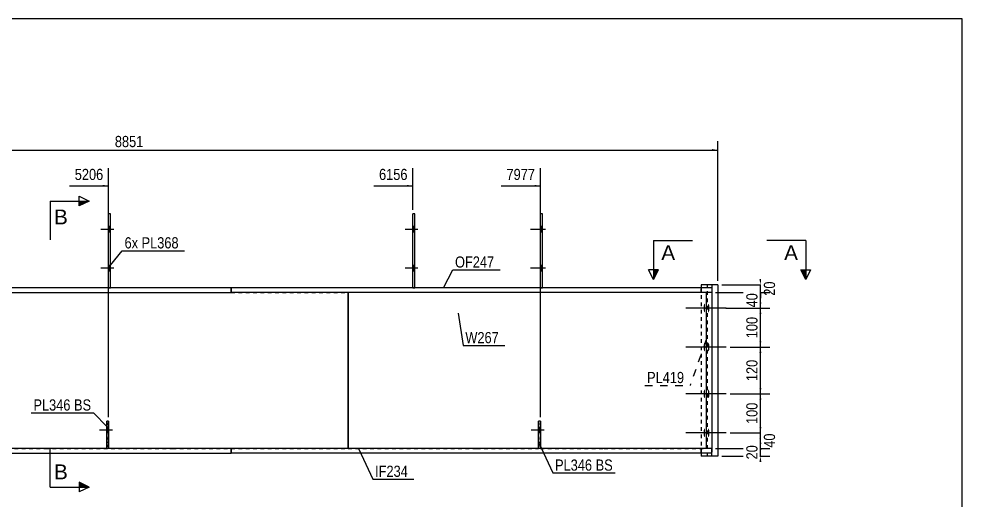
# Model space of a CAD drawing. Header units: millimetres. Extents: x -339 to 63, y -167 to 110.
# Drawn here: x -178.9 to 63, y -13.3 to 110.2 of the extents above; entities that cross this region are included whole.
import ezdxf

# ---------------------------------------------------------------- set-up
doc = ezdxf.new("R2010")
doc.units = ezdxf.units.MM
doc.linetypes.add('DXK_LINE_DOT1', pattern=[1.8814, 0.9407, -0.9407])
doc.linetypes.add('DXK_LINE_DOT2', pattern=[3.9198, 1.9599, -1.9599])
doc.styles.add('Arial', font='ARIAL.TTF', dxfattribs={"height": 0.2})
doc.styles.add('Arial Narrow', font='ARIALN.TTF', dxfattribs={"height": 0.2})

# ---------------------------------------------------------------- blocks, each defined once
blk = doc.blocks.new('Unknown-629260772-1210')
at = {"color": 5, "linetype": 'Continuous'}
for p, q in [((63.05, 110.2), (-336.95, 110.2)), ((63.05, -166.8), (63.05, 110.2))]:
    blk.add_line(p, q, dxfattribs=at)
blk = doc.blocks.new('Part-629260772-1456 - 1262')
at = {"color": 2, "linetype": 'Continuous'}
for p, q in [((-155.89, 7), (-156.39, 7)), ((-156.39, 0), (-156.39, 7)), ((-155.89, 7), (-155.89, 7)), ((-155.89, 7), (-155.89, 0))]:
    blk.add_line(p, q, dxfattribs=at)
at = {"color": 7, "linetype": 'DXK_LINE_DOT1'}
for p, q in [((-156.39, 7), (-156.39, 1.5)), ((-155.89, 1.5), (-155.89, 7)), ((-155.89, 1.5), (-156.39, 1.5)), ((-156.39, 1.5), (-156.39, 0)), ((-155.89, 0), (-155.89, 1.5)), ((-155.89, 0), (-155.89, 0))]:
    blk.add_line(p, q, dxfattribs=at)
blk = doc.blocks.new('Part-629260772-1392 - 1262')
at = {"color": 2, "linetype": 'Continuous'}
for p, q in [((-44.64, 60.2), (-45.14, 60.2)), ((-45.14, 41.2), (-45.14, 60.2)), ((-44.64, 41.2), (-44.64, 60.2))]:
    blk.add_line(p, q, dxfattribs=at)
at = {"color": 7, "linetype": 'DXK_LINE_DOT1'}
for p, q in [((-45.14, 41.2), (-45.14, 60.2)), ((-44.64, 41.2), (-44.64, 60.2)), ((-45.14, 41.2), (-44.64, 41.2))]:
    blk.add_line(p, q, dxfattribs=at)
blk = doc.blocks.new('Bolt-629260772-1399 - 1262')
at = {"linetype": 'Continuous'}
for points in [[(-77.34, 55.5), (-77.34, 56.9), (-77.84, 56.9), (-77.84, 55.5)], [(-77.34, 55.5), (-77.34, 56.9), (-77.84, 56.9), (-77.84, 55.5)], [(-77.34, 45.5), (-77.34, 46.9), (-77.84, 46.9), (-77.84, 45.5)], [(-77.34, 45.5), (-77.34, 46.9), (-77.84, 46.9), (-77.84, 45.5)]]:
    blk.add_hatch(color=3, dxfattribs=at).paths.add_polyline_path(points)
at = {"color": 3, "linetype": 'Continuous'}
for p, q in [((-76.54, 56.2), (-79.84, 56.2)), ((-76.54, 56.2), (-79.84, 56.2)), ((-77.34, 56.9), (-77.84, 56.9)), ((-77.34, 56.9), (-77.84, 56.9)), ((-77.34, 55.5), (-77.84, 55.5)), ((-77.34, 55.5), (-77.84, 55.5)), ((-76.54, 46.2), (-79.84, 46.2)), ((-76.54, 46.2), (-79.84, 46.2)), ((-77.34, 46.9), (-77.84, 46.9)), ((-77.34, 46.9), (-77.84, 46.9)), ((-77.34, 45.5), (-77.84, 45.5)), ((-77.34, 45.5), (-77.84, 45.5))]:
    blk.add_line(p, q, dxfattribs=at)
blk = doc.blocks.new('Part-629260772-1335 - 1262')
at = {"color": 7, "linetype": 'DXK_LINE_DOT1'}
for p, q in [((-299.69, 40), (-299.69, 0)), ((-299.69, 40), (-269.69, 40)), ((-269.59, 40), (-237.34, 40)), ((-237.24, 40), (-204.64, 40)), ((-204.54, 40), (-172.29, 40)), ((-172.19, 40), (-139.59, 40)), ((-139.49, 40), (-94.49, 40)), ((-299.69, 0), (-269.69, 0)), ((-269.59, 0), (-237.34, 0)), ((-237.24, 0), (-204.64, 0)), ((-204.54, 0), (-172.29, 0)), ((-172.19, 0), (-139.59, 0)), ((-139.49, 0), (-94.49, 0))]:
    blk.add_line(p, q, dxfattribs=at)
at = {"color": 2, "linetype": 'Continuous'}
blk.add_line((-94.49, 40), (-94.49, 0), dxfattribs=at)
blk = doc.blocks.new('Part-629260772-1287 - 1262')
at = {"color": 2, "linetype": 'Continuous'}
for p, q in [((-77.34, 60.2), (-77.84, 60.2)), ((-77.84, 41.2), (-77.84, 60.2)), ((-77.34, 41.2), (-77.34, 60.2))]:
    blk.add_line(p, q, dxfattribs=at)
at = {"color": 7, "linetype": 'DXK_LINE_DOT1'}
for p, q in [((-77.84, 41.2), (-77.84, 60.2)), ((-77.34, 41.2), (-77.34, 60.2)), ((-77.84, 41.2), (-77.34, 41.2))]:
    blk.add_line(p, q, dxfattribs=at)
blk = doc.blocks.new('Part-629260772-1613 - 1262')
at = {"color": 2, "linetype": 'Continuous'}
for p, q in [((-61.54, 41.2), (-124.49, 41.2)), ((-124.49, 40), (-124.49, 41.2)), ((-28.84, 41.2), (-61.44, 41.2)), ((-1.18, 41.2), (-28.74, 41.2)), ((-1.18, 41.2), (-1.18, 40)), ((-61.54, 40), (-124.49, 40)), ((-28.84, 40), (-61.44, 40)), ((-1.18, 40), (-28.74, 40))]:
    blk.add_line(p, q, dxfattribs=at)
at = {"color": 7, "linetype": 'DXK_LINE_DOT1'}
for p, q in [((-124.49, 41.2), (-124.49, 40)), ((-3.87, 40), (-3.87, 41.2))]:
    blk.add_line(p, q, dxfattribs=at)
blk = doc.blocks.new('Bolt-629260772-1341 - 1262')
at = {"linetype": 'Continuous'}
blk.add_hatch(color=3, dxfattribs=at).paths.add_polyline_path([(-45.14, 4), (-45.14, 5.4), (-45.64, 5.4), (-45.64, 4)])
at = {"color": 3, "linetype": 'Continuous'}
for p, q in [((-45.14, 5.4), (-45.64, 5.4)), ((-44.19, 4.7), (-47.49, 4.7)), ((-45.14, 4), (-45.64, 4))]:
    blk.add_line(p, q, dxfattribs=at)
blk = doc.blocks.new('Bolt-629260772-1342 - 1262')
at = {"color": 3, "linetype": 'DXK_LINE_DOT2'}
for p, q in [((-45.14, 5.4), (-45.64, 5.4)), ((-44.19, 4.7), (-47.49, 4.7)), ((-45.14, 4), (-45.64, 4))]:
    blk.add_line(p, q, dxfattribs=at)
blk = doc.blocks.new('Bolt-629260772-1407 - 1262')
at = {"linetype": 'Continuous'}
for points in [[(-2.86, 36), (-2.87, 35.77), (-2.88, 35.55), (-2.9, 35.35), (-2.93, 35.18), (-2.96, 35.05), (-3, 34.95), (-3.04, 34.91), (-3.08, 34.91), (-3.12, 34.95), (-3.16, 35.05), (-3.19, 35.18), (-3.22, 35.35), (-3.24, 35.55), (-3.25, 35.77), (-3.26, 36), (-3.25, 36.23), (-3.24, 36.45), (-3.22, 36.65), (-3.19, 36.82), (-3.16, 36.95), (-3.12, 37.05), (-3.08, 37.09), (-3.04, 37.09), (-3, 37.05), (-2.96, 36.95), (-2.93, 36.82), (-2.9, 36.65), (-2.88, 36.45), (-2.87, 36.23)], [(-1.8, 36), (-1.8, 35.77), (-1.81, 35.55), (-1.83, 35.35), (-1.86, 35.18), (-1.89, 35.05), (-1.93, 34.95), (-1.97, 34.91), (-2.01, 34.91), (-2.05, 34.95), (-2.09, 35.05), (-2.12, 35.18), (-2.15, 35.35), (-2.17, 35.55), (-2.18, 35.77), (-2.19, 36), (-2.18, 36.23), (-2.17, 36.45), (-2.15, 36.65), (-2.12, 36.82), (-2.09, 36.95), (-2.05, 37.05), (-2.01, 37.09), (-1.97, 37.09), (-1.93, 37.05), (-1.89, 36.95), (-1.86, 36.82), (-1.83, 36.65), (-1.81, 36.45), (-1.8, 36.23)], [(-2.86, 26), (-2.87, 25.77), (-2.88, 25.55), (-2.9, 25.35), (-2.93, 25.18), (-2.96, 25.05), (-3, 24.95), (-3.04, 24.91), (-3.08, 24.91), (-3.12, 24.95), (-3.16, 25.05), (-3.19, 25.18), (-3.22, 25.35), (-3.24, 25.55), (-3.25, 25.77), (-3.26, 26), (-3.25, 26.23), (-3.24, 26.45), (-3.22, 26.65), (-3.19, 26.82), (-3.16, 26.95), (-3.12, 27.05), (-3.08, 27.09), (-3.04, 27.09), (-3, 27.05), (-2.96, 26.95), (-2.93, 26.82), (-2.9, 26.65), (-2.88, 26.45), (-2.87, 26.23)], [(-1.8, 26), (-1.8, 25.77), (-1.81, 25.55), (-1.83, 25.35), (-1.86, 25.18), (-1.89, 25.05), (-1.93, 24.95), (-1.97, 24.91), (-2.01, 24.91), (-2.05, 24.95), (-2.09, 25.05), (-2.12, 25.18), (-2.15, 25.35), (-2.17, 25.55), (-2.18, 25.77), (-2.19, 26), (-2.18, 26.23), (-2.17, 26.45), (-2.15, 26.65), (-2.12, 26.82), (-2.09, 26.95), (-2.05, 27.05), (-2.01, 27.09), (-1.97, 27.09), (-1.93, 27.05), (-1.89, 26.95), (-1.86, 26.82), (-1.83, 26.65), (-1.81, 26.45), (-1.8, 26.23)], [(-2.86, 14), (-2.87, 13.77), (-2.88, 13.55), (-2.9, 13.35), (-2.93, 13.18), (-2.96, 13.05), (-3, 12.95), (-3.04, 12.91), (-3.08, 12.91), (-3.12, 12.95), (-3.16, 13.05), (-3.19, 13.18), (-3.22, 13.35), (-3.24, 13.55), (-3.25, 13.77), (-3.26, 14), (-3.25, 14.23), (-3.24, 14.45), (-3.22, 14.65), (-3.19, 14.82), (-3.16, 14.95), (-3.12, 15.05), (-3.08, 15.09), (-3.04, 15.09), (-3, 15.05), (-2.96, 14.95), (-2.93, 14.82), (-2.9, 14.65), (-2.88, 14.45), (-2.87, 14.23)], [(-1.8, 14), (-1.8, 13.77), (-1.81, 13.55), (-1.83, 13.35), (-1.86, 13.18), (-1.89, 13.05), (-1.93, 12.95), (-1.97, 12.91), (-2.01, 12.91), (-2.05, 12.95), (-2.09, 13.05), (-2.12, 13.18), (-2.15, 13.35), (-2.17, 13.55), (-2.18, 13.77), (-2.19, 14), (-2.18, 14.23), (-2.17, 14.45), (-2.15, 14.65), (-2.12, 14.82), (-2.09, 14.95), (-2.05, 15.05), (-2.01, 15.09), (-1.97, 15.09), (-1.93, 15.05), (-1.89, 14.95), (-1.86, 14.82), (-1.83, 14.65), (-1.81, 14.45), (-1.8, 14.23)], [(-2.86, 4), (-2.87, 3.77), (-2.88, 3.55), (-2.9, 3.35), (-2.93, 3.18), (-2.96, 3.05), (-3, 2.95), (-3.04, 2.91), (-3.08, 2.91), (-3.12, 2.95), (-3.16, 3.05), (-3.19, 3.18), (-3.22, 3.35), (-3.24, 3.55), (-3.25, 3.77), (-3.26, 4), (-3.25, 4.23), (-3.24, 4.45), (-3.22, 4.65), (-3.19, 4.82), (-3.16, 4.95), (-3.12, 5.05), (-3.08, 5.09), (-3.04, 5.09), (-3, 5.05), (-2.96, 4.95), (-2.93, 4.82), (-2.9, 4.65), (-2.88, 4.45), (-2.87, 4.23)], [(-1.8, 4), (-1.8, 3.77), (-1.81, 3.55), (-1.83, 3.35), (-1.86, 3.18), (-1.89, 3.05), (-1.93, 2.95), (-1.97, 2.91), (-2.01, 2.91), (-2.05, 2.95), (-2.09, 3.05), (-2.12, 3.18), (-2.15, 3.35), (-2.17, 3.55), (-2.18, 3.77), (-2.19, 4), (-2.18, 4.23), (-2.17, 4.45), (-2.15, 4.65), (-2.12, 4.82), (-2.09, 4.95), (-2.05, 5.05), (-2.01, 5.09), (-1.97, 5.09), (-1.93, 5.05), (-1.89, 4.95), (-1.86, 4.82), (-1.83, 4.65), (-1.81, 4.45), (-1.8, 4.23)]]:
    blk.add_hatch(color=3, dxfattribs=at).paths.add_polyline_path(points)
at = {"color": 3, "linetype": 'Continuous'}
for p, q in [((1.45, 36), (-7.83, 36)), ((2.52, 36), (-6.76, 36)), ((1.45, 26), (-7.83, 26)), ((2.52, 26), (-6.76, 26)), ((1.45, 14), (-7.83, 14)), ((2.52, 14), (-6.76, 14)), ((1.45, 4), (-7.83, 4)), ((2.52, 4), (-6.76, 4))]:
    blk.add_line(p, q, dxfattribs=at)
blk = doc.blocks.new('Bolt-629260772-1343 - 1262')
at = {"linetype": 'Continuous'}
for points in [[(-44.64, 55.5), (-44.64, 56.9), (-45.14, 56.9), (-45.14, 55.5)], [(-44.64, 55.5), (-44.64, 56.9), (-45.14, 56.9), (-45.14, 55.5)], [(-44.64, 45.5), (-44.64, 46.9), (-45.14, 46.9), (-45.14, 45.5)], [(-44.64, 45.5), (-44.64, 46.9), (-45.14, 46.9), (-45.14, 45.5)]]:
    blk.add_hatch(color=3, dxfattribs=at).paths.add_polyline_path(points)
at = {"color": 3, "linetype": 'Continuous'}
for p, q in [((-43.84, 56.2), (-47.64, 56.2)), ((-43.84, 56.2), (-47.64, 56.2)), ((-44.64, 56.9), (-45.14, 56.9)), ((-44.64, 56.9), (-45.14, 56.9)), ((-44.64, 55.5), (-45.14, 55.5)), ((-44.64, 55.5), (-45.14, 55.5)), ((-43.84, 46.2), (-47.64, 46.2)), ((-43.84, 46.2), (-47.64, 46.2)), ((-44.64, 46.9), (-45.14, 46.9)), ((-44.64, 46.9), (-45.14, 46.9)), ((-44.64, 45.5), (-45.14, 45.5)), ((-44.64, 45.5), (-45.14, 45.5))]:
    blk.add_line(p, q, dxfattribs=at)
blk = doc.blocks.new('Part-629260772-1429 - 1262')
at = {"color": 2, "linetype": 'Continuous'}
for p, q in [((-124.49, 0), (-124.49, -1.2)), ((-61.54, 0), (-124.49, 0)), ((-28.84, 0), (-61.44, 0)), ((-1.18, 0), (-28.74, 0)), ((-1.18, -1.2), (-1.18, 0)), ((-61.54, -1.2), (-124.49, -1.2)), ((-28.84, -1.2), (-61.44, -1.2)), ((-1.18, -1.2), (-28.74, -1.2))]:
    blk.add_line(p, q, dxfattribs=at)
at = {"color": 7, "linetype": 'DXK_LINE_DOT1'}
for p, q in [((-124.49, -1.2), (-124.49, 0)), ((-3.87, -1.2), (-3.87, 0))]:
    blk.add_line(p, q, dxfattribs=at)
blk = doc.blocks.new('Part-629260772-1365 - 1262')
at = {"color": 2, "linetype": 'Continuous'}
for p, q in [((-45.14, 7), (-45.64, 7)), ((-45.64, 0), (-45.64, 7)), ((-45.14, 7), (-45.14, 7)), ((-45.14, 7), (-45.14, 0))]:
    blk.add_line(p, q, dxfattribs=at)
at = {"color": 7, "linetype": 'DXK_LINE_DOT1'}
for p, q in [((-45.64, 7), (-45.64, 1.5)), ((-45.14, 1.5), (-45.14, 7)), ((-45.14, 1.5), (-45.64, 1.5)), ((-45.64, 1.5), (-45.64, 0)), ((-45.14, 0), (-45.64, 0)), ((-45.14, 0), (-45.14, 1.5)), ((-45.14, 0), (-45.14, 0))]:
    blk.add_line(p, q, dxfattribs=at)
blk = doc.blocks.new('Part-629260772-1387 - 1262')
at = {"color": 7, "linetype": 'DXK_LINE_DOT1'}
for p, q in [((-45.14, 7), (-45.64, 7)), ((-45.64, 7), (-45.64, 0)), ((-45.64, 1.5), (-45.64, 7)), ((-45.14, 0), (-45.14, 7)), ((-45.14, 7), (-45.14, 7)), ((-45.14, 7), (-45.14, 1.5)), ((-45.64, 0), (-45.64, 1.5)), ((-45.64, 0), (-45.64, 0)), ((-45.14, 1.5), (-45.14, 0)), ((-45.14, 0), (-45.14, 0))]:
    blk.add_line(p, q, dxfattribs=at)
blk = doc.blocks.new('Part-629260772-1525 - 1262')
at = {"color": 2, "linetype": 'Continuous'}
for p, q in [((0.4, 42), (-3.86, 42)), ((-3.86, 42), (-3.86, 41.2)), ((-1.19, 42), (-1.19, 41.2)), ((0.4, 42), (0.4, -2)), ((-1.19, 40), (-1.19, 0)), ((-3.86, -1.2), (-3.86, -2)), ((0.4, -2), (-3.86, -2)), ((-1.19, -2), (-1.19, -1.2))]:
    blk.add_line(p, q, dxfattribs=at)
at = {"color": 7, "linetype": 'DXK_LINE_DOT1'}
for p, q in [((-3.86, 41.2), (-3.86, -1.2)), ((-2.27, -2), (-2.27, 42)), ((-1.19, 41.2), (-1.19, 40)), ((-1.19, 0), (-1.19, -1.2))]:
    blk.add_line(p, q, dxfattribs=at)
blk = doc.blocks.new('Part-629260772-1461 - 1262')
at = {"color": 7, "linetype": 'DXK_LINE_DOT1'}
for p, q in [((-155.89, 7), (-156.39, 7)), ((-156.39, 7), (-156.39, 0)), ((-156.39, 1.5), (-156.39, 7)), ((-155.89, 0), (-155.89, 7)), ((-155.89, 7), (-155.89, 7)), ((-155.89, 7), (-155.89, 1.5)), ((-156.39, 0), (-156.39, 1.5)), ((-155.89, 1.5), (-155.89, 0)), ((-155.89, 0), (-155.89, 0))]:
    blk.add_line(p, q, dxfattribs=at)
blk = doc.blocks.new('Bolt-629260772-1400 - 1262')
at = {"linetype": 'Continuous'}
blk.add_hatch(color=3, dxfattribs=at).paths.add_polyline_path([(-155.89, 4), (-155.89, 5.4), (-156.39, 5.4), (-156.39, 4)])
at = {"color": 3, "linetype": 'Continuous'}
for p, q in [((-155.89, 5.4), (-156.39, 5.4)), ((-154.94, 4.7), (-158.24, 4.7)), ((-155.89, 4), (-156.39, 4))]:
    blk.add_line(p, q, dxfattribs=at)
blk = doc.blocks.new('Bolt-629260772-1401 - 1262')
at = {"color": 3, "linetype": 'DXK_LINE_DOT2'}
for p, q in [((-155.89, 5.4), (-156.39, 5.4)), ((-154.94, 4.7), (-158.24, 4.7)), ((-155.89, 4), (-156.39, 4))]:
    blk.add_line(p, q, dxfattribs=at)
blk = doc.blocks.new('Part-629260772-1466 - 1262')
at = {"color": 2, "linetype": 'Continuous'}
for p, q in [((-155.39, 60.2), (-155.89, 60.2)), ((-155.89, 41.2), (-155.89, 60.2)), ((-155.39, 41.2), (-155.39, 60.2))]:
    blk.add_line(p, q, dxfattribs=at)
at = {"color": 7, "linetype": 'DXK_LINE_DOT1'}
for p, q in [((-155.89, 41.2), (-155.89, 60.2)), ((-155.39, 41.2), (-155.39, 60.2)), ((-155.89, 41.2), (-155.39, 41.2))]:
    blk.add_line(p, q, dxfattribs=at)
blk = doc.blocks.new('Bolt-629260772-1402 - 1262')
at = {"linetype": 'Continuous'}
for points in [[(-155.39, 55.5), (-155.39, 56.9), (-155.89, 56.9), (-155.89, 55.5)], [(-155.39, 55.5), (-155.39, 56.9), (-155.89, 56.9), (-155.89, 55.5)], [(-155.39, 45.5), (-155.39, 46.9), (-155.89, 46.9), (-155.89, 45.5)], [(-155.39, 45.5), (-155.39, 46.9), (-155.89, 46.9), (-155.89, 45.5)]]:
    blk.add_hatch(color=3, dxfattribs=at).paths.add_polyline_path(points)
at = {"color": 3, "linetype": 'Continuous'}
for p, q in [((-154.59, 56.2), (-157.89, 56.2)), ((-154.59, 56.2), (-157.89, 56.2)), ((-155.39, 56.9), (-155.89, 56.9)), ((-155.39, 56.9), (-155.89, 56.9)), ((-155.39, 55.5), (-155.89, 55.5)), ((-155.39, 55.5), (-155.89, 55.5)), ((-154.59, 46.2), (-157.89, 46.2)), ((-154.59, 46.2), (-157.89, 46.2)), ((-155.39, 46.9), (-155.89, 46.9)), ((-155.39, 46.9), (-155.89, 46.9)), ((-155.39, 45.5), (-155.89, 45.5)), ((-155.39, 45.5), (-155.89, 45.5))]:
    blk.add_line(p, q, dxfattribs=at)
blk = doc.blocks.new('Part-629260772-1547 - 1262')
at = {"color": 2, "linetype": 'Continuous'}
for p, q in [((-94.49, 0), (-94.49, 40)), ((-2.5, 0), (-2.5, 40))]:
    blk.add_line(p, q, dxfattribs=at)
at = {"color": 7, "linetype": 'DXK_LINE_DOT1'}
for p, q in [((-61.54, 40), (-94.49, 40)), ((-28.84, 40), (-61.44, 40)), ((-2.5, 40), (-28.74, 40)), ((-2.55, 0), (-2.55, 40)), ((-94.49, 0), (-61.54, 0)), ((-61.44, 0), (-45.64, 0)), ((-45.14, 0), (-28.84, 0)), ((-28.74, 0), (-2.5, 0))]:
    blk.add_line(p, q, dxfattribs=at)
blk = doc.blocks.new('Part-629260772-1569 - 1262')
at = {"color": 2, "linetype": 'Continuous'}
for p, q in [((-269.69, 0), (-299.69, 0)), ((-237.34, 0), (-269.59, 0)), ((-204.64, 0), (-237.24, 0)), ((-172.29, 0), (-204.54, 0)), ((-139.59, 0), (-172.19, 0)), ((-124.49, 0), (-139.49, 0)), ((-124.49, -1.2), (-124.49, 0)), ((-299.69, -1.2), (-269.69, -1.2)), ((-269.59, -1.2), (-237.34, -1.2)), ((-237.24, -1.2), (-204.64, -1.2)), ((-204.54, -1.2), (-172.29, -1.2)), ((-172.19, -1.2), (-139.59, -1.2)), ((-139.49, -1.2), (-124.49, -1.2))]:
    blk.add_line(p, q, dxfattribs=at)
at = {"color": 7, "linetype": 'DXK_LINE_DOT1'}
blk.add_line((-299.69, 0), (-299.69, -1.2), dxfattribs=at)
blk = doc.blocks.new('Part-629260772-1635 - 1262')
at = {"color": 2, "linetype": 'Continuous'}
for p, q in [((-269.69, 41.2), (-299.69, 41.2)), ((-237.34, 41.2), (-269.59, 41.2)), ((-204.64, 41.2), (-237.24, 41.2)), ((-172.29, 41.2), (-204.54, 41.2)), ((-139.59, 41.2), (-172.19, 41.2)), ((-124.49, 41.2), (-139.49, 41.2)), ((-124.49, 40), (-124.49, 41.2)), ((-299.69, 40), (-269.69, 40)), ((-269.59, 40), (-237.34, 40)), ((-237.24, 40), (-204.64, 40)), ((-204.54, 40), (-172.29, 40)), ((-172.19, 40), (-139.59, 40)), ((-139.49, 40), (-124.49, 40))]:
    blk.add_line(p, q, dxfattribs=at)
at = {"color": 7, "linetype": 'DXK_LINE_DOT1'}
blk.add_line((-299.69, 41.2), (-299.69, 40), dxfattribs=at)
blk = doc.blocks.new('StraightDimension-629260772-1798 - 1262')
at = {"linetype": 'Continuous'}
blk.add_hatch(color=7, dxfattribs=at).paths.add_polyline_path([(-157.39, 67.61), (-155.89, 67.36), (-157.39, 67.11)])
at = {"color": 7, "linetype": 'Continuous'}
for p, q in [((-155.89, 8), (-155.89, 71.86)), ((-165.95, 67.36), (-155.89, 67.36))]:
    blk.add_line(p, q, dxfattribs=at)
at = {"color": 0}
blk.add_wipeout([(-156.67, 68.26), (-156.67, 72.46), (-165.18, 72.46), (-165.18, 68.26)], dxfattribs=at)
at = {"color": 3, "style": 'Arial Narrow'}
blk.add_text('5206', height=2.863, dxfattribs=at).set_placement((-164.58, 68.86))
blk = doc.blocks.new('StraightDimension-629260772-1768 - 1262')
at = {"linetype": 'Continuous'}
blk.add_hatch(color=7, dxfattribs=at).paths.add_polyline_path([(-46.64, 67.61), (-45.14, 67.36), (-46.64, 67.11)])
at = {"color": 7, "linetype": 'Continuous'}
for p, q in [((-45.14, 8), (-45.14, 71.86)), ((-55.2, 67.36), (-45.14, 67.36))]:
    blk.add_line(p, q, dxfattribs=at)
at = {"color": 0}
blk.add_wipeout([(-45.92, 68.26), (-45.92, 72.46), (-54.43, 72.46), (-54.43, 68.26)], dxfattribs=at)
at = {"color": 3, "style": 'Arial Narrow'}
blk.add_text('7977', height=2.863, dxfattribs=at).set_placement((-53.83, 68.86))
blk = doc.blocks.new('StraightDimension-629260772-1746 - 1262')
at = {"linetype": 'Continuous'}
blk.add_hatch(color=7, dxfattribs=at).paths.add_polyline_path([(-1.1, 76.8), (0.4, 76.55), (-1.1, 76.3)])
at = {"color": 7, "linetype": 'Continuous'}
for p, q in [((0.4, 43), (0.4, 78.8)), ((-301.69, 76.55), (0.4, 76.55))]:
    blk.add_line(p, q, dxfattribs=at)
at = {"color": 0}
blk.add_wipeout([(-146.39, 76.7), (-146.39, 80.9), (-154.9, 80.9), (-154.9, 76.7)], dxfattribs=at)
at = {"color": 3, "style": 'Arial Narrow'}
blk.add_text('8851', height=2.863, dxfattribs=at).set_placement((-154.3, 77.3))
blk = doc.blocks.new('StraightDimension-629260772-1785 - 1262')
at = {"linetype": 'Continuous'}
blk.add_hatch(color=7, dxfattribs=at).paths.add_polyline_path([(-79.34, 67.61), (-77.84, 67.36), (-79.34, 67.11)])
at = {"color": 7, "linetype": 'Continuous'}
for p, q in [((-77.84, 61.2), (-77.84, 71.86)), ((-87.9, 67.36), (-77.84, 67.36))]:
    blk.add_line(p, q, dxfattribs=at)
at = {"color": 0}
blk.add_wipeout([(-78.62, 68.26), (-78.62, 72.46), (-87.13, 72.46), (-87.13, 68.26)], dxfattribs=at)
at = {"color": 3, "style": 'Arial Narrow'}
blk.add_text('6156', height=2.863, dxfattribs=at).set_placement((-86.53, 68.86))
blk = doc.blocks.new('StraightDimension-629260772-3398 - 1262')
at = {"linetype": 'Continuous'}
for points in [[(11.55, 43.5), (11.3, 42), (11.05, 43.5)], [(11.05, 38.5), (11.3, 40), (11.55, 38.5)]]:
    blk.add_hatch(color=7, dxfattribs=at).paths.add_polyline_path(points)
at = {"color": 7, "linetype": 'Continuous'}
for p, q in [((1.4, 42), (13.55, 42)), ((11.3, 40), (11.3, 42)), ((-0.19, 40), (13.55, 40))]:
    blk.add_line(p, q, dxfattribs=at)
at = {"color": 0}
blk.add_wipeout([(15.65, 43.43), (11.45, 43.43), (11.45, 38.57), (15.65, 38.57)], dxfattribs=at)
at = {"color": 3, "style": 'Arial Narrow'}
blk.add_text('20', height=2.863, rotation=90.0002, dxfattribs=at).set_placement((15.05, 39.17))
blk = doc.blocks.new('StraightDimension-629260772-3399 - 1262')
at = {"linetype": 'Continuous'}
for points in [[(11.05, 38.5), (11.3, 40), (11.55, 38.5)], [(11.55, 37.5), (11.3, 36), (11.05, 37.5)]]:
    blk.add_hatch(color=7, dxfattribs=at).paths.add_polyline_path(points)
at = {"color": 7, "linetype": 'Continuous'}
for p, q in [((-0.19, 40), (13.7, 40)), ((11.3, 36), (11.3, 40)), ((2.45, 36), (13.7, 36))]:
    blk.add_line(p, q, dxfattribs=at)
at = {"color": 0}
blk.add_wipeout([(11.15, 40.43), (6.95, 40.43), (6.95, 35.57), (11.15, 35.57)], dxfattribs=at)
at = {"color": 3, "style": 'Arial Narrow'}
blk.add_text('40', height=2.863, rotation=90.0002, dxfattribs=at).set_placement((10.55, 36.17))
blk = doc.blocks.new('StraightDimension-629260772-3400 - 1262')
at = {"linetype": 'Continuous'}
for points in [[(11.05, 34.5), (11.3, 36), (11.55, 34.5)], [(11.55, 27.5), (11.3, 26), (11.05, 27.5)]]:
    blk.add_hatch(color=7, dxfattribs=at).paths.add_polyline_path(points)
at = {"color": 7, "linetype": 'Continuous'}
for p, q in [((2.45, 36), (13.7, 36)), ((11.3, 26), (11.3, 36)), ((3.51, 26), (13.7, 26))]:
    blk.add_line(p, q, dxfattribs=at)
at = {"color": 0}
blk.add_wipeout([(11.15, 34.34), (6.95, 34.34), (6.95, 27.66), (11.15, 27.66)], dxfattribs=at)
at = {"color": 3, "style": 'Arial Narrow'}
blk.add_text('100', height=2.863, rotation=90.0002, dxfattribs=at).set_placement((10.55, 28.26))
blk = doc.blocks.new('StraightDimension-629260772-3401 - 1262')
at = {"linetype": 'Continuous'}
for points in [[(11.05, 24.5), (11.3, 26), (11.55, 24.5)], [(11.55, 15.5), (11.3, 14), (11.05, 15.5)]]:
    blk.add_hatch(color=7, dxfattribs=at).paths.add_polyline_path(points)
at = {"color": 7, "linetype": 'Continuous'}
for p, q in [((3.51, 26), (13.7, 26)), ((11.3, 14), (11.3, 26)), ((3.51, 14), (13.7, 14))]:
    blk.add_line(p, q, dxfattribs=at)
at = {"color": 0}
blk.add_wipeout([(11.15, 23.34), (6.95, 23.34), (6.95, 16.66), (11.15, 16.66)], dxfattribs=at)
at = {"color": 3, "style": 'Arial Narrow'}
blk.add_text('120', height=2.863, rotation=90.0002, dxfattribs=at).set_placement((10.55, 17.26))
blk = doc.blocks.new('StraightDimension-629260772-3402 - 1262')
at = {"linetype": 'Continuous'}
for points in [[(11.05, 12.5), (11.3, 14), (11.55, 12.5)], [(11.55, 5.5), (11.3, 4), (11.05, 5.5)]]:
    blk.add_hatch(color=7, dxfattribs=at).paths.add_polyline_path(points)
at = {"color": 7, "linetype": 'Continuous'}
for p, q in [((3.51, 14), (13.7, 14)), ((11.3, 4), (11.3, 14)), ((3.51, 4), (13.7, 4))]:
    blk.add_line(p, q, dxfattribs=at)
at = {"color": 0}
blk.add_wipeout([(11.15, 12.34), (6.95, 12.34), (6.95, 5.66), (11.15, 5.66)], dxfattribs=at)
at = {"color": 3, "style": 'Arial Narrow'}
blk.add_text('100', height=2.863, rotation=90.0002, dxfattribs=at).set_placement((10.55, 6.26))
blk = doc.blocks.new('StraightDimension-629260772-3403 - 1262')
at = {"linetype": 'Continuous'}
for points in [[(11.05, 2.5), (11.3, 4), (11.55, 2.5)], [(11.55, 1.5), (11.3, 0), (11.05, 1.5)]]:
    blk.add_hatch(color=7, dxfattribs=at).paths.add_polyline_path(points)
at = {"color": 7, "linetype": 'Continuous'}
for p, q in [((3.51, 4), (13.55, 4)), ((11.3, 0), (11.3, 4)), ((-0.18, 0), (13.55, 0))]:
    blk.add_line(p, q, dxfattribs=at)
at = {"color": 0}
blk.add_wipeout([(15.65, 4.43), (11.45, 4.43), (11.45, -0.43), (15.65, -0.43)], dxfattribs=at)
at = {"color": 3, "style": 'Arial Narrow'}
blk.add_text('40', height=2.863, rotation=90.0002, dxfattribs=at).set_placement((15.05, 0.17))
blk = doc.blocks.new('StraightDimension-629260772-3404 - 1262')
at = {"linetype": 'Continuous'}
for points in [[(11.55, 1.5), (11.3, 0), (11.05, 1.5)], [(11.05, -3.5), (11.3, -2), (11.55, -3.5)]]:
    blk.add_hatch(color=7, dxfattribs=at).paths.add_polyline_path(points)
at = {"color": 7, "linetype": 'Continuous'}
for p, q in [((-0.18, 0), (13.7, 0)), ((11.3, -2), (11.3, 0)), ((1.4, -2), (13.7, -2))]:
    blk.add_line(p, q, dxfattribs=at)
at = {"color": 0}
blk.add_wipeout([(11.15, 1.43), (6.95, 1.43), (6.95, -3.43), (11.15, -3.43)], dxfattribs=at)
at = {"color": 3, "style": 'Arial Narrow'}
blk.add_text('20', height=2.863, rotation=90.0002, dxfattribs=at).set_placement((10.55, -2.83))
blk = doc.blocks.new('SectionMark-629260772-1849 - 1262')
at = {"linetype": 'Continuous'}
for points in [[(-16.13, 45.8), (-14.88, 45.8), (-16.13, 43.3)], [(21.69, 45.8), (22.94, 45.8), (22.94, 43.3)]]:
    blk.add_hatch(color=30, dxfattribs=at).paths.add_polyline_path(points)
at = {"color": 30, "linetype": 'Continuous'}
for p, q in [((-16.13, 53.3), (-16.13, 43.3)), ((22.94, 53.3), (22.94, 43.3)), ((-16.13, 43.3), (-17.38, 45.8)), ((-14.88, 45.8), (-17.38, 45.8)), ((-16.13, 43.3), (-14.88, 45.8)), ((21.69, 45.8), (24.19, 45.8)), ((22.94, 43.3), (21.69, 45.8)), ((24.19, 45.8), (22.94, 43.3))]:
    blk.add_line(p, q, dxfattribs=at)
at = {"color": 0, "linetype": 'Continuous'}
for points in [[(-10.58, 48.3), (-10.58, 52.3), (-14.13, 52.3), (-14.13, 48.3)], [(20.94, 48.3), (20.94, 52.3), (17.38, 52.3), (17.38, 48.3)]]:
    blk.add_wipeout(points, dxfattribs=at)
at = {"color": 30, "linetype": 'Continuous'}
for p, q in [((-16.13, 53.3), (-6.13, 53.3)), ((22.94, 53.3), (12.94, 53.3))]:
    blk.add_line(p, q, dxfattribs=at)
at = {"color": 96, "linetype": 'Continuous', "style": 'Arial'}
for p in [(-14.13, 48.3), (17.38, 48.3)]:
    blk.add_text('A', height=3.82, dxfattribs=at).set_placement(p)
blk = doc.blocks.new('MarkSet-629260772-1926 - 1262')
at = {"color": 0}
blk.add_wipeout([(-31.87, -5.71), (-31.87, -2.71), (-41.38, -2.71), (-41.38, -5.71)], dxfattribs=at)
blk.add_wipeout([(-31.87, -5.71), (-31.87, -2.71), (-41.38, -2.71), (-41.38, -5.71)], dxfattribs=at)
at = {"color": 7, "linetype": 'Continuous'}
blk.add_line((-45.51, 1.43), (-41.98, -6.31), dxfattribs=at)
at = {"color": 0}
blk.add_wipeout([(-26.59, -5.71), (-26.59, -2.71), (-30.97, -2.71), (-30.97, -5.71)], dxfattribs=at)
blk.add_wipeout([(-26.59, -5.71), (-26.59, -2.71), (-30.97, -2.71), (-30.97, -5.71)], dxfattribs=at)
at = {"color": 7, "linetype": 'Continuous'}
blk.add_line((-41.98, -6.31), (-25.99, -6.31), dxfattribs=at)
at = {"color": 3, "style": 'Arial Narrow'}
for s, p in [('PL346', (-41.38, -5.71)), ('BS', (-30.97, -5.71))]:
    blk.add_text(s, height=2.863, dxfattribs=at).set_placement(p)
blk = doc.blocks.new('MarkSet-629260772-2927 - 1262')
at = {"color": 0}
blk.add_wipeout([(-148.34, 51.31), (-148.34, 54.31), (-151.81, 54.31), (-151.81, 51.31)], dxfattribs=at)
blk.add_wipeout([(-148.34, 51.31), (-148.34, 54.31), (-151.81, 54.31), (-151.81, 51.31)], dxfattribs=at)
at = {"color": 7, "linetype": 'Continuous'}
blk.add_line((-155.39, 46.98), (-152.41, 50.71), dxfattribs=at)
at = {"color": 0}
blk.add_wipeout([(-137.94, 51.31), (-137.94, 54.31), (-147.44, 54.31), (-147.44, 51.31)], dxfattribs=at)
blk.add_wipeout([(-137.94, 51.31), (-137.94, 54.31), (-147.44, 54.31), (-147.44, 51.31)], dxfattribs=at)
at = {"color": 7, "linetype": 'Continuous'}
blk.add_line((-152.41, 50.71), (-136.44, 50.71), dxfattribs=at)
at = {"color": 3, "style": 'Arial Narrow'}
for s, p in [('6x', (-151.81, 51.31)), ('PL368', (-147.44, 51.31))]:
    blk.add_text(s, height=2.863, dxfattribs=at).set_placement(p)
blk = doc.blocks.new('Mark-629260772-1609 - 1262')
at = {"color": 0}
blk.add_wipeout([(-56.99, 46.39), (-56.99, 49.39), (-67.04, 49.39), (-67.04, 46.39)], dxfattribs=at)
blk.add_wipeout([(-56.99, 46.39), (-56.99, 49.39), (-67.04, 49.39), (-67.04, 46.39)], dxfattribs=at)
at = {"color": 7, "linetype": 'Continuous'}
for p, q in [((-70.01, 41.2), (-67.64, 45.79)), ((-67.64, 45.79), (-55.49, 45.79))]:
    blk.add_line(p, q, dxfattribs=at)
at = {"color": 3, "style": 'Arial Narrow'}
blk.add_text('OF247', height=2.863, dxfattribs=at).set_placement((-67.04, 46.39))
blk = doc.blocks.new('SectionMark-629260772-1847 - 1262')
at = {"linetype": 'Continuous'}
for points in [[(-163.42, 62.22), (-163.42, 63.47), (-160.92, 63.47)], [(-163.42, -9.93), (-163.42, -8.68), (-160.92, -9.93)]]:
    blk.add_hatch(color=30, dxfattribs=at).paths.add_polyline_path(points)
at = {"color": 30, "linetype": 'Continuous'}
for p, q in [((-170.92, 63.47), (-160.92, 63.47)), ((-163.42, 62.22), (-163.42, 64.72)), ((-163.42, 64.72), (-160.92, 63.47)), ((-160.92, 63.47), (-163.42, 62.22)), ((-160.92, -9.93), (-163.42, -8.68)), ((-163.42, -8.68), (-163.42, -11.18)), ((-170.92, -9.93), (-160.92, -9.93)), ((-160.92, -9.93), (-163.42, -11.18))]:
    blk.add_line(p, q, dxfattribs=at)
at = {"color": 0, "linetype": 'Continuous'}
for points in [[(-166.37, 57.47), (-166.37, 61.47), (-169.92, 61.47), (-169.92, 57.47)], [(-166.37, -7.93), (-166.37, -3.93), (-169.92, -3.93), (-169.92, -7.93)]]:
    blk.add_wipeout(points, dxfattribs=at)
at = {"color": 30, "linetype": 'Continuous'}
for p, q in [((-170.92, 63.47), (-170.92, 53.47)), ((-170.92, -9.93), (-170.92, 0.07))]:
    blk.add_line(p, q, dxfattribs=at)
at = {"color": 96, "linetype": 'Continuous', "style": 'Arial'}
for p in [(-169.92, 57.47), (-169.92, -7.93)]:
    blk.add_text('B', height=3.82, dxfattribs=at).set_placement(p)
blk = doc.blocks.new('Mark-629260772-1425 - 1262')
at = {"color": 0}
blk.add_wipeout([(-79.13, -7.3), (-79.13, -4.3), (-87.54, -4.3), (-87.54, -7.3)], dxfattribs=at)
blk.add_wipeout([(-79.13, -7.3), (-79.13, -4.3), (-87.54, -4.3), (-87.54, -7.3)], dxfattribs=at)
at = {"color": 7, "linetype": 'Continuous'}
for p, q in [((-91.67, -0.16), (-88.14, -7.9)), ((-88.14, -7.9), (-77.63, -7.9))]:
    blk.add_line(p, q, dxfattribs=at)
at = {"color": 3, "style": 'Arial Narrow'}
blk.add_text('IF234', height=2.863, dxfattribs=at).set_placement((-87.54, -7.3))
blk = doc.blocks.new('Mark-629260772-1521 - 1262')
at = {"color": 7, "linetype": 'DXK_LINE_DOT2'}
blk.add_line((-2.67, 27.65), (-6.76, 16.16), dxfattribs=at)
at = {"color": 0}
blk.add_wipeout([(-8.26, 16.76), (-8.26, 19.76), (-17.77, 19.76), (-17.77, 16.76)], dxfattribs=at)
blk.add_wipeout([(-8.26, 16.76), (-8.26, 19.76), (-17.77, 19.76), (-17.77, 16.76)], dxfattribs=at)
at = {"color": 7, "linetype": 'DXK_LINE_DOT2'}
blk.add_line((-18.37, 16.16), (-6.76, 16.16), dxfattribs=at)
at = {"color": 3, "style": 'Arial Narrow'}
blk.add_text('PL419', height=2.863, dxfattribs=at).set_placement((-17.77, 16.76))
blk = doc.blocks.new('Mark-629260772-1543 - 1262')
at = {"color": 0}
blk.add_wipeout([(-55.8, 26.99), (-55.8, 29.99), (-64.39, 29.99), (-64.39, 26.99)], dxfattribs=at)
blk.add_wipeout([(-55.8, 26.99), (-55.8, 29.99), (-64.39, 29.99), (-64.39, 26.99)], dxfattribs=at)
at = {"color": 7, "linetype": 'Continuous'}
for p, q in [((-66.22, 34.68), (-64.99, 26.39)), ((-64.99, 26.39), (-54.3, 26.39))]:
    blk.add_line(p, q, dxfattribs=at)
at = {"color": 3, "style": 'Arial Narrow'}
blk.add_text('W267', height=2.863, dxfattribs=at).set_placement((-64.39, 26.99))
blk = doc.blocks.new('MarkSet-629260772-1885 - 1262')
at = {"color": 0}
blk.add_wipeout([(-165.68, 9.71), (-165.68, 12.71), (-175.18, 12.71), (-175.18, 9.71)], dxfattribs=at)
blk.add_wipeout([(-165.68, 9.71), (-165.68, 12.71), (-175.18, 12.71), (-175.18, 9.71)], dxfattribs=at)
blk.add_wipeout([(-160.4, 9.71), (-160.4, 12.71), (-164.78, 12.71), (-164.78, 9.71)], dxfattribs=at)
blk.add_wipeout([(-160.4, 9.71), (-160.4, 12.71), (-164.78, 12.71), (-164.78, 9.71)], dxfattribs=at)
at = {"color": 7, "linetype": 'Continuous'}
for p in [(-175.78, 9.11), (-156.26, 5.57)]:
    blk.add_line(p, (-159.8, 9.11), dxfattribs=at)
at = {"color": 3, "style": 'Arial Narrow'}
for s, p in [('PL346', (-175.18, 9.71)), ('BS', (-164.78, 9.71))]:
    blk.add_text(s, height=2.863, dxfattribs=at).set_placement(p)

msp = doc.modelspace()

# ---------------------------------------------------------------- block references
for name in ['Unknown-629260772-1210', 'Part-629260772-1466 - 1262', 'Part-629260772-1287 - 1262', 'Part-629260772-1392 - 1262', 'Bolt-629260772-1402 - 1262', 'Bolt-629260772-1399 - 1262', 'Bolt-629260772-1343 - 1262', 'Part-629260772-1635 - 1262', 'Part-629260772-1613 - 1262', 'Part-629260772-1525 - 1262', 'Part-629260772-1335 - 1262', 'Part-629260772-1547 - 1262', 'Bolt-629260772-1407 - 1262', 'Bolt-629260772-1400 - 1262', 'Bolt-629260772-1401 - 1262', 'Part-629260772-1456 - 1262', 'Part-629260772-1461 - 1262', 'Bolt-629260772-1341 - 1262', 'Bolt-629260772-1342 - 1262', 'Part-629260772-1365 - 1262', 'Part-629260772-1387 - 1262', 'Part-629260772-1569 - 1262', 'Part-629260772-1429 - 1262']:
    msp.add_blockref(name, (0, 0))

# ---------------------------------------------------------------- next in the draw order: block references
for name in ['StraightDimension-629260772-1798 - 1262', 'StraightDimension-629260772-1768 - 1262']:
    msp.add_blockref(name, (0, 0))

# ---------------------------------------------------------------- next in the draw order: block references
msp.add_blockref('StraightDimension-629260772-1746 - 1262', (0, 0))

# ---------------------------------------------------------------- next in the draw order: block references
for name in ['StraightDimension-629260772-1785 - 1262', 'SectionMark-629260772-1847 - 1262', 'MarkSet-629260772-2927 - 1262', 'Mark-629260772-1609 - 1262', 'StraightDimension-629260772-3398 - 1262', 'Mark-629260772-1543 - 1262', 'Mark-629260772-1521 - 1262', 'MarkSet-629260772-1926 - 1262', 'Mark-629260772-1425 - 1262']:
    msp.add_blockref(name, (0, 0))

# ---------------------------------------------------------------- next in the draw order: block references
for name in ['SectionMark-629260772-1849 - 1262', 'StraightDimension-629260772-3399 - 1262', 'MarkSet-629260772-1885 - 1262']:
    msp.add_blockref(name, (0, 0))

# ---------------------------------------------------------------- next in the draw order: block references
msp.add_blockref('StraightDimension-629260772-3400 - 1262', (0, 0))

# ---------------------------------------------------------------- next in the draw order: block references
msp.add_blockref('StraightDimension-629260772-3401 - 1262', (0, 0))

# ---------------------------------------------------------------- next in the draw order: block references
msp.add_blockref('StraightDimension-629260772-3402 - 1262', (0, 0))

# ---------------------------------------------------------------- next in the draw order: block references
msp.add_blockref('StraightDimension-629260772-3403 - 1262', (0, 0))

# ---------------------------------------------------------------- next in the draw order: block references
msp.add_blockref('StraightDimension-629260772-3404 - 1262', (0, 0))

doc.saveas('drawing.dxf')
